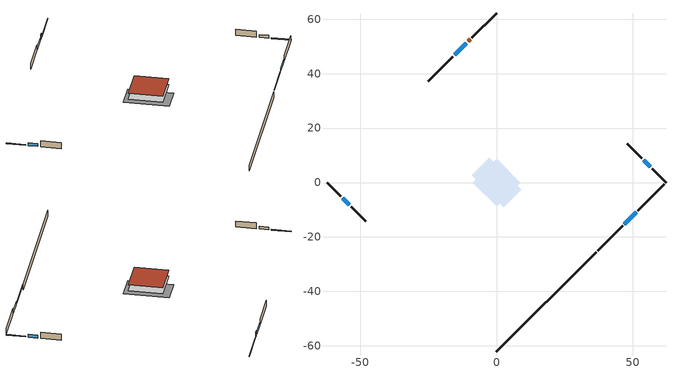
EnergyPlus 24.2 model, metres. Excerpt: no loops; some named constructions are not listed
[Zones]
conditioned space
 floor adiabatic (AdiabaticFloorConstruction): -8.77,0 0,8.77 8.77,0 0,-8.77 z0.3
 floor foundation (Slab1 construction): -9.15,2.61 -2.61,9.15 9.15,-2.61 2.61,-9.15 z-2.13
 wall outside (RimJoist1 construction): 37.25,-25.03 46.33,-15.96 z0.3:0.61
 wall outside (RimJoist2 construction): -62.29,0 -57.24,-5.04 z0.3:0.61
 wall outside (RimJoist3 construction): 0,62.29 -9.07,53.21 z0.3:0.61
 wall outside (RimJoist4 construction): 62.29,0 57.24,5.04 z0.3:0.61
 wall outside (AdiabaticWallConstruction 1): -9.73,52.56 -10.38,51.91 z0.3:2.34
 wall outside (AdiabaticWallConstruction): 46.98,-15.3 51.33,-10.96 / -11.03,51.25 -15.38,46.91 z0.3:1.49; -56.59,-5.7 -54.11,-8.18 / 56.59,5.7 54.11,8.18 z0.3:1.46
 wall outside (Wall1 construction): 51.98,-10.3 61.63,-0.66 z0.3:2.74
 wall outside (Wall2 construction): -53.45,-8.84 -48.09,-14.19 z0.3:2.74
 wall outside (Wall3 construction): -16.03,46.25 -25.14,37.15 z0.3:2.74
 wall outside (Wall4 construction): 53.45,8.84 48.09,14.19 z0.3:2.74
 wall foundation (FoundationWall1 construction): 0,-62.29 36.6,-25.69 z-2.13:0.3
 window (WindowConstruction): 46.98,-15.3 51.33,-10.96 z0.3:1.49
 window (WindowConstruction 1): -56.59,-5.7 -54.11,-8.18 z0.3:1.46
 window (WindowConstruction 2): -11.03,51.25 -15.38,46.91 z0.3:1.49
 window (WindowConstruction 3): 56.59,5.7 54.11,8.18 z0.3:1.46
 door (Door): -9.73,52.56 -10.38,51.91 z0.3:2.34
 ceiling adiabatic (AdiabaticFloorConstruction): 0,-8.77 8.77,0 0,8.77 -8.77,0 z0.3
 roof outside (Roof1 construction): 0,8.77 -8.77,0 0,-8.77 8.77,0 z2.74
[EnergyManagementSystem:OutputVariable] Update Frequency=ZoneTimestep
Name | EMS Variable | Type of Data in Variable | EMS Program or Subroutine | Units
loads_clg_windows_conduction_timeseries_outvar | loads_clg_windows_conduction | Summed | component_loads_program | J
loads_clg_windows_solar_annual_outvar; loads_clg_windows_solar_timeseries_outvar | loads_clg_windows_solar | Summed | component_loads_program | J
loads_clg_skylights_conduction_annual_outvar; loads_clg_skylights_conduction_timeseries_outvar | loads_clg_skylights_conduction | Summed | component_loads_program | J
loads_clg_skylights_solar_annual_outvar; loads_clg_skylights_solar_timeseries_outvar | loads_clg_skylights_solar | Summed | component_loads_program | J
loads_clg_floors_annual_outvar; loads_clg_floors_timeseries_outvar | loads_clg_floors | Summed | component_loads_program | J
loads_clg_slabs_annual_outvar; loads_clg_slabs_timeseries_outvar | loads_clg_slabs | Summed | component_loads_program | J
loads_clg_internal_mass_annual_outvar; loads_clg_internal_mass_timeseries_outvar | loads_clg_internal_mass | Summed | component_loads_program | J
loads_clg_infil_annual_outvar; loads_clg_infil_timeseries_outvar | loads_clg_infil | Summed | component_loads_program | J
loads_clg_natvent_annual_outvar; loads_clg_natvent_timeseries_outvar | loads_clg_natvent | Summed | component_loads_program | J
loads_clg_mechvent_annual_outvar; loads_clg_mechvent_timeseries_outvar | loads_clg_mechvent | Summed | component_loads_program | J
loads_clg_whf_annual_outvar; loads_clg_whf_timeseries_outvar | loads_clg_whf | Summed | component_loads_program | J
loads_clg_ducts_annual_outvar; loads_clg_ducts_timeseries_outvar | loads_clg_ducts | Summed | component_loads_program | J
loads_clg_intgains_annual_outvar; loads_clg_intgains_timeseries_outvar | loads_clg_intgains | Summed | component_loads_program | J
loads_clg_lighting_annual_outvar; loads_clg_lighting_timeseries_outvar | loads_clg_lighting | Summed | component_loads_program | J
loads_htg_tot_annual_outvar; loads_htg_tot_timeseries_outvar | loads_htg_tot | Summed | total_loads_program | J
loads_clg_tot_annual_outvar; loads_clg_tot_timeseries_outvar | loads_clg_tot | Summed | total_loads_program | J
total_infil_flow_rate_timeseries_outvar | total_infil_flow_rate | Averaged | total_airflows_program | m^3/s
total_mechvent_flow_rate_timeseries_outvar | total_mechvent_flow_rate | Averaged | total_airflows_program | m^3/s
total_natvent_flow_rate_timeseries_outvar | total_natvent_flow_rate | Averaged | total_airflows_program | m^3/s
total_whf_flow_rate_timeseries_outvar | total_whf_flow_rate | Averaged | total_airflows_program | m^3/s
[Schedule:Day:Interval]
cooling season schedule day; cooling season schedule day 2; cooling season schedule default day; natural vent schedule default day: No, 24:00, 0
cooling season schedule day 1; natural vent schedule day: No, 24:00, 1
exterior lighting schedule day 10: No, 01:00, 0.552381, 03:00, 0.510952, 05:00, 0.483333, 06:00, 0.538571, 07:00, 0.607619, 08:00, 0.56619, 09:00, 0.428095, 10:00, 0.345238, 12:00, 0.331429, 13:00, 0.345238, 14:00, 0.386667, 15:00, 0.414286, 16:00, 0.483333, 17:00, 0.607619, 18:00, 0.773333, 19:00, 0.88381, 20:00, 0.939048, 21:00, 0.966667, 22:00, 0.897619, 23:00, 0.773333, 24:00, 0.649048
exterior lighting schedule day 11: No, 01:00, 0.571429, 03:00, 0.528571, 05:00, 0.5, 06:00, 0.557143, 07:00, 0.628571, 08:00, 0.585714, 09:00, 0.442857, 10:00, 0.357143, 12:00, 0.342857, 13:00, 0.357143, 14:00, 0.4, 15:00, 0.428571, 16:00, 0.5, 17:00, 0.628571, 18:00, 0.8, 19:00, 0.914286, 20:00, 0.971429, 21:00, 1, 22:00, 0.928571, 23:00, 0.8, 24:00, 0.671429
exterior lighting schedule day 6: No, 01:00, 0.390476, 03:00, 0.36119, 05:00, 0.341667, 06:00, 0.380714, 07:00, 0.429524, 08:00, 0.400238, 09:00, 0.302619, 10:00, 0.244048, 12:00, 0.234286, 13:00, 0.244048, 14:00, 0.273333, 15:00, 0.292857, 16:00, 0.341667, 17:00, 0.429524, 18:00, 0.546667, 19:00, 0.624762, 20:00, 0.66381, 21:00, 0.683333, 22:00, 0.634524, 23:00, 0.546667, 24:00, 0.45881
exterior lighting schedule day 7: No, 01:00, 0.419048, 03:00, 0.387619, 05:00, 0.366667, 06:00, 0.408571, 07:00, 0.460952, 08:00, 0.429524, 09:00, 0.324762, 10:00, 0.261905, 12:00, 0.251429, 13:00, 0.261905, 14:00, 0.293333, 15:00, 0.314286, 16:00, 0.366667, 17:00, 0.460952, 18:00, 0.586667, 19:00, 0.670476, 20:00, 0.712381, 21:00, 0.733333, 22:00, 0.680952, 23:00, 0.586667, 24:00, 0.492381
exterior lighting schedule day 8: No, 01:00, 0.466667, 03:00, 0.431667, 05:00, 0.408333, 06:00, 0.455, 07:00, 0.513333, 08:00, 0.478333, 09:00, 0.361667, 10:00, 0.291667, 12:00, 0.28, 13:00, 0.291667, 14:00, 0.326667, 15:00, 0.35, 16:00, 0.408333, 17:00, 0.513333, 18:00, 0.653333, 19:00, 0.746667, 20:00, 0.793333, 21:00, 0.816667, 22:00, 0.758333, 23:00, 0.653333, 24:00, 0.548333
exterior lighting schedule day 9: No, 01:00, 0.509524, 03:00, 0.47131, 05:00, 0.445833, 06:00, 0.496786, 07:00, 0.560476, 08:00, 0.522262, 09:00, 0.394881, 10:00, 0.318452, 12:00, 0.305714, 13:00, 0.318452, 14:00, 0.356667, 15:00, 0.382143, 16:00, 0.445833, 17:00, 0.560476, 18:00, 0.713333, 19:00, 0.815238, 20:00, 0.86619, 21:00, 0.891667, 22:00, 0.827976, 23:00, 0.713333, 24:00, 0.59869
[Schedule:Week:Daily]
cooling season schedule Week Rule - Jan1-May26: cooling season schedule day, cooling season schedule day, cooling season schedule day, cooling season schedule day, cooling season schedule day, cooling season schedule day, cooling season schedule day, cooling season schedule default day, cooling season schedule default day, cooling season schedule default day, cooling season schedule default day, cooling season schedule default day
cooling season schedule Week Rule - May27-Jun2: cooling season schedule day, cooling season schedule day, cooling season schedule day, cooling season schedule day, cooling season schedule day, cooling season schedule day 1, cooling season schedule day 1, cooling season schedule default day, cooling season schedule default day, cooling season schedule default day, cooling season schedule default day, cooling season schedule default day
cooling season schedule Week Rule - Jun3-Sep29: cooling season schedule day 1, cooling season schedule day 1, cooling season schedule day 1, cooling season schedule day 1, cooling season schedule day 1, cooling season schedule day 1, cooling season schedule day 1, cooling season schedule default day, cooling season schedule default day, cooling season schedule default day, cooling season schedule default day, cooling season schedule default day
cooling season schedule Week Rule - Sep30-Oct6: cooling season schedule day 1, cooling season schedule day 2, cooling season schedule day 2, cooling season schedule day 2, cooling season schedule day 2, cooling season schedule day 2, cooling season schedule day 2, cooling season schedule default day, cooling season schedule default day, cooling season schedule default day, cooling season schedule default day, cooling season schedule default day
cooling season schedule Week Rule - Oct7-Dec31: cooling season schedule day 2, cooling season schedule day 2, cooling season schedule day 2, cooling season schedule day 2, cooling season schedule day 2, cooling season schedule day 2, cooling season schedule day 2, cooling season schedule default day, cooling season schedule default day, cooling season schedule default day, cooling season schedule default day, cooling season schedule default day
natural vent schedule Week Rule - Jan1-Jan6: natural vent schedule day, natural vent schedule day, natural vent schedule default day, natural vent schedule day, natural vent schedule default day, natural vent schedule day, natural vent schedule default day, natural vent schedule default day, natural vent schedule default day, natural vent schedule default day, natural vent schedule default day, natural vent schedule default day
natural vent schedule Week Rule - Jan7-Dec31: natural vent schedule default day, natural vent schedule day, natural vent schedule default day, natural vent schedule day, natural vent schedule default day, natural vent schedule day, natural vent schedule default day, natural vent schedule default day, natural vent schedule default day, natural vent schedule default day, natural vent schedule default day, natural vent schedule default day
[Schedule:Year]
cooling season schedule: cooling season schedule Week Rule - Jan1-May26, 1, 1, 5, 26, cooling season schedule Week Rule - May27-Jun2, 5, 27, 6, 2, cooling season schedule Week Rule - Jun3-Sep29, 6, 3, 9, 29, cooling season schedule Week Rule - Sep30-Oct6, 9, 30, 10, 6, cooling season schedule Week Rule - Oct7-Dec31, 10, 7, 12, 31
natural vent schedule: natural vent schedule Week Rule - Jan1-Jan6, 1, 1, 1, 6, natural vent schedule Week Rule - Jan7-Dec31, 1, 7, 12, 31
[Schedule:File]
hot_water_dishwasher: File=in.schedules.csv; Column Number=6; Rows to Skip at Top=1; Number of Hours of Data=8760; Column Separator=Comma; Interpolate to Timestep=Yes; Minutes per Item=15; Adjust Schedule for Daylight Savings=Yes
